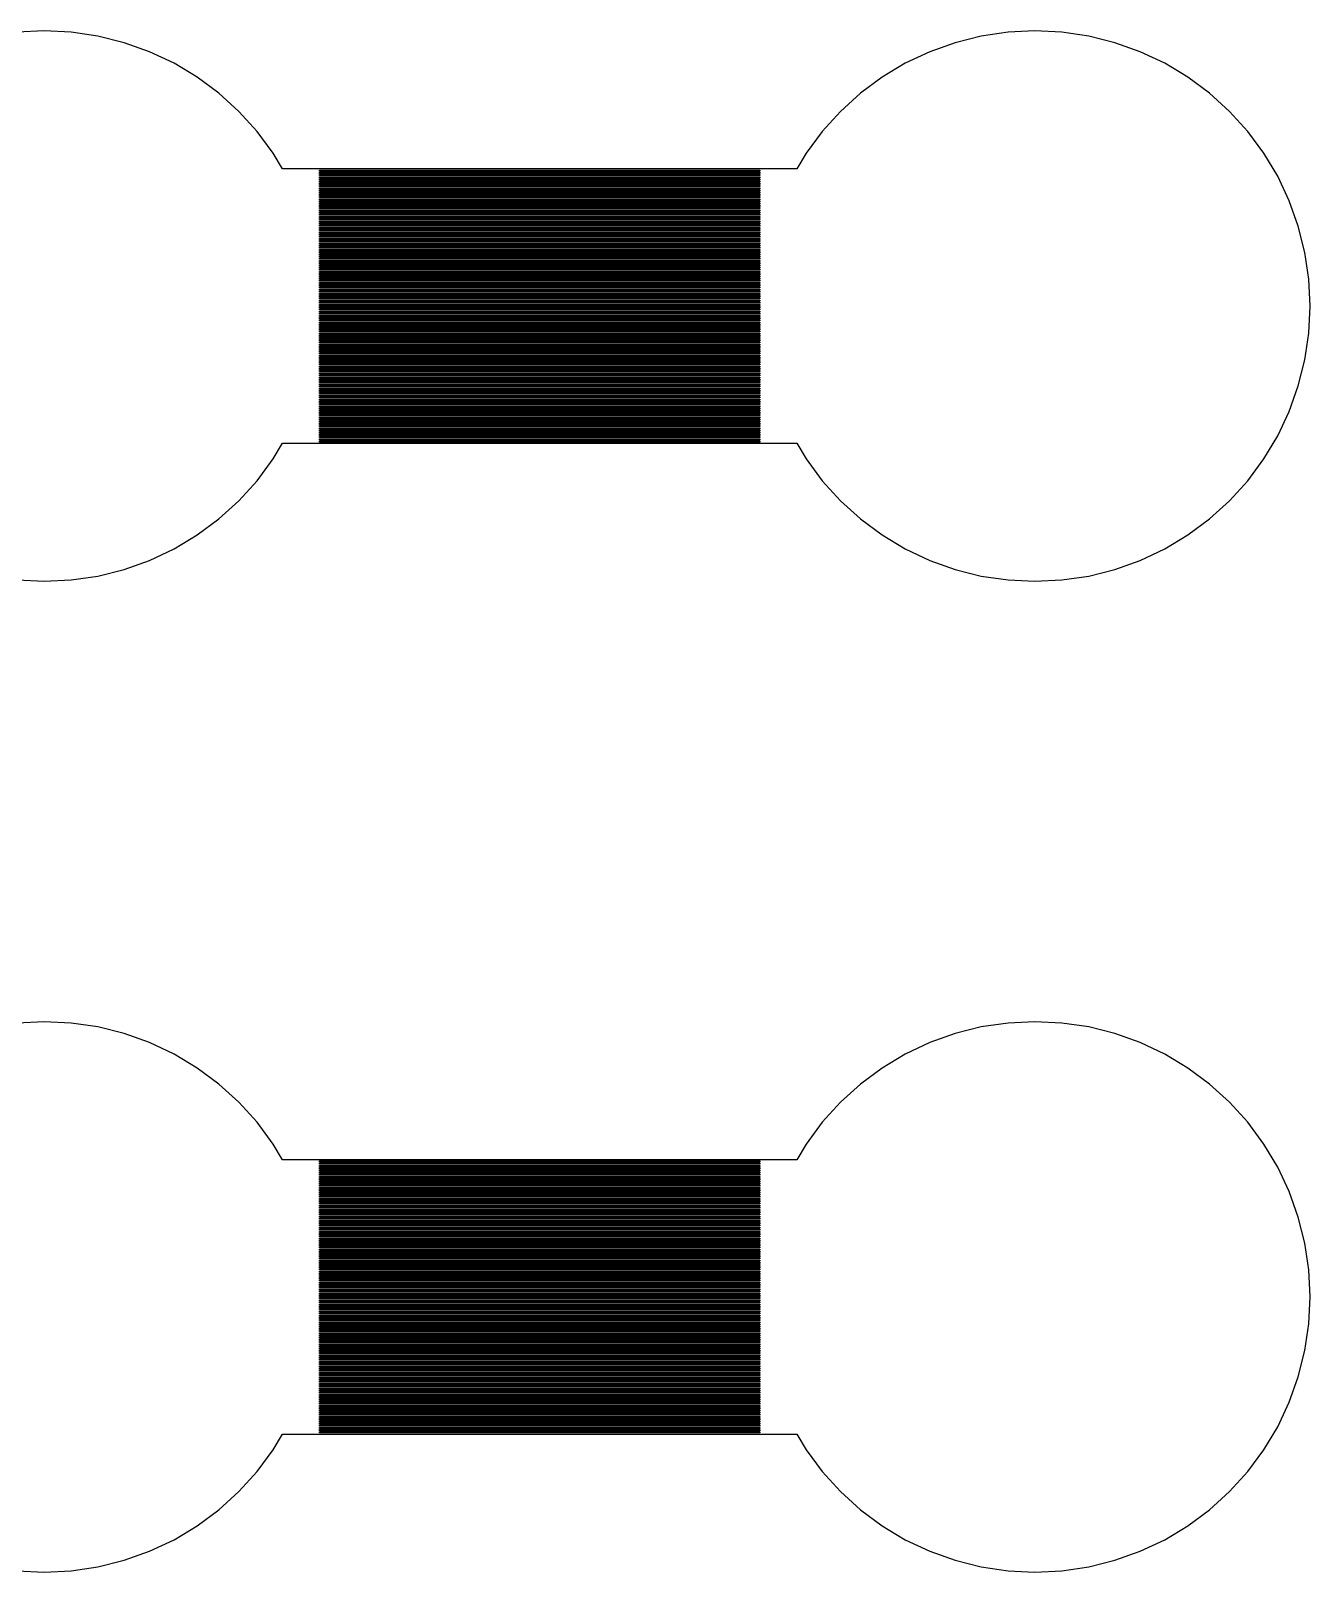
# Model space of a CAD drawing. Extents: x -73 to 181, y -8 to 80.
# Drawn here: x 13.38 to 25, y 56 to 70 of the extents above; entities that cross this region are included whole.
import ezdxf

# ---------------------------------------------------------------- set-up
doc = ezdxf.new("R2010")
doc.units = 0

msp = doc.modelspace()

# ---------------------------------------------------------------- linework, layer by layer
for p, q in [((13.5, 70), (13.2549, 69.988)), ((13.7451, 69.988), (13.5, 70)), ((13.9877, 69.952), (13.7451, 69.988)), ((14.2257, 69.8923), (13.9877, 69.952)), ((14.4567, 69.8097), (14.2257, 69.8923)), ((21.7743, 69.8923), (21.5433, 69.8097)), ((22.0123, 69.952), (21.7743, 69.8923)), ((22.2549, 69.988), (22.0123, 69.952)), ((22.5, 70), (22.2549, 69.988)), ((22.745, 69.988), (22.5, 70)), ((22.9877, 69.952), (22.745, 69.988)), ((23.2257, 69.8923), (22.9877, 69.952)), ((23.4567, 69.8097), (23.2257, 69.8923)), ((14.6785, 69.7048), (14.4567, 69.8097)), ((21.5433, 69.8097), (21.3215, 69.7048)), ((23.6785, 69.7048), (23.4567, 69.8097)), ((14.8889, 69.5787), (14.6785, 69.7048)), ((21.3215, 69.7048), (21.1111, 69.5787)), ((23.8889, 69.5787), (23.6785, 69.7048)), ((15.086, 69.4325), (14.8889, 69.5787)), ((21.1111, 69.5787), (20.914, 69.4325)), ((24.086, 69.4325), (23.8889, 69.5787)), ((15.2678, 69.2678), (15.086, 69.4325)), ((20.914, 69.4325), (20.7322, 69.2678)), ((24.2678, 69.2678), (24.086, 69.4325)), ((15.4325, 69.086), (15.2678, 69.2678)), ((20.7322, 69.2678), (20.5675, 69.086)), ((24.4325, 69.086), (24.2678, 69.2678)), ((15.5787, 68.8889), (15.4325, 69.086)), ((20.5675, 69.086), (20.4213, 68.8889)), ((24.5787, 68.8889), (24.4325, 69.086)), ((15.6649, 68.745), (15.5787, 68.8889)), ((20.4213, 68.8889), (20.3351, 68.745)), ((24.7048, 68.6785), (24.5787, 68.8889)), ((20.3351, 68.745), (15.6649, 68.745)), ((16, 68.725), (16, 68.735)), ((16, 68.735), (20, 68.735)), ((20, 68.725), (16, 68.725)), ((16, 68.705), (16, 68.715)), ((16, 68.715), (20, 68.715)), ((20, 68.705), (16, 68.705)), ((16, 68.685), (16, 68.695)), ((16, 68.695), (20, 68.695)), ((20, 68.685), (16, 68.685)), ((16, 68.665), (16, 68.675)), ((16, 68.675), (20, 68.675)), ((20, 68.665), (16, 68.665)), ((16, 68.645), (16, 68.655)), ((16, 68.655), (20, 68.655)), ((20, 68.645), (16, 68.645)), ((16, 68.625), (16, 68.635)), ((16, 68.635), (20, 68.635)), ((20, 68.625), (16, 68.625)), ((16, 68.605), (16, 68.615)), ((16, 68.615), (20, 68.615)), ((20, 68.605), (16, 68.605)), ((20, 68.735), (20, 68.725)), ((20, 68.715), (20, 68.705)), ((20, 68.695), (20, 68.685)), ((20, 68.675), (20, 68.665)), ((20, 68.655), (20, 68.645)), ((20, 68.635), (20, 68.625)), ((20, 68.615), (20, 68.605)), ((24.8097, 68.4567), (24.7048, 68.6785)), ((16, 68.585), (16, 68.595)), ((16, 68.595), (20, 68.595)), ((20, 68.585), (16, 68.585)), ((16, 68.565), (16, 68.575)), ((16, 68.575), (20, 68.575)), ((20, 68.565), (16, 68.565)), ((16, 68.545), (16, 68.555)), ((16, 68.555), (20, 68.555)), ((20, 68.545), (16, 68.545)), ((16, 68.525), (16, 68.535)), ((16, 68.535), (20, 68.535)), ((20, 68.525), (16, 68.525)), ((16, 68.505), (16, 68.515)), ((16, 68.515), (20, 68.515)), ((20, 68.505), (16, 68.505)), ((16, 68.485), (16, 68.495)), ((16, 68.495), (20, 68.495)), ((20, 68.485), (16, 68.485)), ((16, 68.465), (16, 68.475)), ((16, 68.475), (20, 68.475)), ((20, 68.465), (16, 68.465)), ((20, 68.595), (20, 68.585)), ((20, 68.575), (20, 68.565)), ((20, 68.555), (20, 68.545)), ((20, 68.535), (20, 68.525)), ((20, 68.515), (20, 68.505)), ((20, 68.495), (20, 68.485)), ((20, 68.475), (20, 68.465)), ((16, 68.445), (16, 68.455)), ((16, 68.455), (20, 68.455)), ((20, 68.445), (16, 68.445)), ((16, 68.425), (16, 68.435)), ((16, 68.435), (20, 68.435)), ((20, 68.425), (16, 68.425)), ((16, 68.405), (16, 68.415)), ((16, 68.415), (20, 68.415)), ((20, 68.405), (16, 68.405)), ((16, 68.385), (16, 68.395)), ((16, 68.395), (20, 68.395)), ((20, 68.385), (16, 68.385)), ((16, 68.365), (16, 68.375)), ((16, 68.375), (20, 68.375)), ((20, 68.365), (16, 68.365)), ((16, 68.345), (16, 68.355)), ((16, 68.355), (20, 68.355)), ((20, 68.345), (16, 68.345)), ((16, 68.325), (16, 68.335)), ((16, 68.335), (20, 68.335)), ((20, 68.325), (16, 68.325)), ((20, 68.455), (20, 68.445)), ((20, 68.435), (20, 68.425)), ((20, 68.415), (20, 68.405)), ((20, 68.395), (20, 68.385)), ((20, 68.375), (20, 68.365)), ((20, 68.355), (20, 68.345)), ((20, 68.335), (20, 68.325)), ((24.8923, 68.2257), (24.8097, 68.4567)), ((16, 68.305), (16, 68.315)), ((16, 68.315), (20, 68.315)), ((20, 68.305), (16, 68.305)), ((16, 68.285), (16, 68.295)), ((16, 68.295), (20, 68.295)), ((20, 68.285), (16, 68.285)), ((16, 68.265), (16, 68.275)), ((16, 68.275), (20, 68.275)), ((20, 68.265), (16, 68.265)), ((16, 68.245), (16, 68.255)), ((16, 68.255), (20, 68.255)), ((20, 68.245), (16, 68.245)), ((16, 68.225), (16, 68.235)), ((16, 68.235), (20, 68.235)), ((20, 68.225), (16, 68.225)), ((16, 68.205), (16, 68.215)), ((16, 68.215), (20, 68.215)), ((20, 68.205), (16, 68.205)), ((16, 68.185), (16, 68.195)), ((16, 68.195), (20, 68.195)), ((20, 68.185), (16, 68.185)), ((20, 68.315), (20, 68.305)), ((20, 68.295), (20, 68.285)), ((20, 68.275), (20, 68.265)), ((20, 68.255), (20, 68.245)), ((20, 68.235), (20, 68.225)), ((20, 68.215), (20, 68.205)), ((20, 68.195), (20, 68.185)), ((24.952, 67.9877), (24.8923, 68.2257)), ((16, 68.165), (16, 68.175)), ((16, 68.175), (20, 68.175)), ((20, 68.165), (16, 68.165)), ((16, 68.145), (16, 68.155)), ((16, 68.155), (20, 68.155)), ((20, 68.145), (16, 68.145)), ((16, 68.125), (16, 68.135)), ((16, 68.135), (20, 68.135)), ((20, 68.125), (16, 68.125)), ((16, 68.105), (16, 68.115)), ((16, 68.115), (20, 68.115)), ((20, 68.105), (16, 68.105)), ((16, 68.085), (16, 68.095)), ((16, 68.095), (20, 68.095)), ((20, 68.085), (16, 68.085)), ((16, 68.065), (16, 68.075)), ((16, 68.075), (20, 68.075)), ((20, 68.065), (16, 68.065)), ((16, 68.045), (16, 68.055)), ((16, 68.055), (20, 68.055)), ((20, 68.045), (16, 68.045)), ((20, 68.175), (20, 68.165)), ((20, 68.155), (20, 68.145)), ((20, 68.135), (20, 68.125)), ((20, 68.115), (20, 68.105)), ((20, 68.095), (20, 68.085)), ((20, 68.075), (20, 68.065)), ((20, 68.055), (20, 68.045)), ((16, 68.025), (16, 68.035)), ((16, 68.035), (20, 68.035)), ((20, 68.025), (16, 68.025)), ((16, 68.005), (16, 68.015)), ((16, 68.015), (20, 68.015)), ((20, 68.005), (16, 68.005)), ((16, 67.985), (16, 67.995)), ((16, 67.995), (20, 67.995)), ((20, 67.985), (16, 67.985)), ((16, 67.965), (16, 67.975)), ((16, 67.975), (20, 67.975)), ((20, 67.965), (16, 67.965)), ((16, 67.945), (16, 67.955)), ((16, 67.955), (20, 67.955)), ((20, 67.945), (16, 67.945)), ((16, 67.925), (16, 67.935)), ((16, 67.935), (20, 67.935)), ((20, 67.925), (16, 67.925)), ((16, 67.905), (16, 67.915)), ((16, 67.915), (20, 67.915)), ((20, 67.905), (16, 67.905)), ((20, 68.035), (20, 68.025)), ((20, 68.015), (20, 68.005)), ((20, 67.995), (20, 67.985)), ((20, 67.975), (20, 67.965)), ((20, 67.955), (20, 67.945)), ((20, 67.935), (20, 67.925)), ((20, 67.915), (20, 67.905)), ((24.988, 67.745), (24.952, 67.9877)), ((16, 67.885), (16, 67.895)), ((16, 67.895), (20, 67.895)), ((20, 67.885), (16, 67.885)), ((16, 67.865), (16, 67.875)), ((16, 67.875), (20, 67.875)), ((20, 67.865), (16, 67.865)), ((16, 67.845), (16, 67.855)), ((16, 67.855), (20, 67.855)), ((20, 67.845), (16, 67.845)), ((16, 67.825), (16, 67.835)), ((16, 67.835), (20, 67.835)), ((20, 67.825), (16, 67.825)), ((16, 67.805), (16, 67.815)), ((16, 67.815), (20, 67.815)), ((20, 67.805), (16, 67.805)), ((16, 67.785), (16, 67.795)), ((16, 67.795), (20, 67.795)), ((20, 67.785), (16, 67.785)), ((16, 67.765), (16, 67.775)), ((16, 67.775), (20, 67.775)), ((20, 67.765), (16, 67.765)), ((20, 67.895), (20, 67.885)), ((20, 67.875), (20, 67.865)), ((20, 67.855), (20, 67.845)), ((20, 67.835), (20, 67.825)), ((20, 67.815), (20, 67.805)), ((20, 67.795), (20, 67.785)), ((20, 67.775), (20, 67.765)), ((16, 67.745), (16, 67.755)), ((16, 67.755), (20, 67.755)), ((20, 67.745), (16, 67.745)), ((16, 67.725), (16, 67.735)), ((16, 67.735), (20, 67.735)), ((20, 67.725), (16, 67.725)), ((16, 67.705), (16, 67.715)), ((16, 67.715), (20, 67.715)), ((20, 67.705), (16, 67.705)), ((16, 67.685), (16, 67.695)), ((16, 67.695), (20, 67.695)), ((20, 67.685), (16, 67.685)), ((16, 67.665), (16, 67.675)), ((16, 67.675), (20, 67.675)), ((20, 67.665), (16, 67.665)), ((16, 67.645), (16, 67.655)), ((16, 67.655), (20, 67.655)), ((20, 67.645), (16, 67.645)), ((16, 67.625), (16, 67.635)), ((16, 67.635), (20, 67.635)), ((20, 67.625), (16, 67.625)), ((20, 67.755), (20, 67.745)), ((20, 67.735), (20, 67.725)), ((20, 67.715), (20, 67.705)), ((20, 67.695), (20, 67.685)), ((20, 67.675), (20, 67.665)), ((20, 67.655), (20, 67.645)), ((20, 67.635), (20, 67.625)), ((25, 67.5), (24.988, 67.745)), ((16, 67.605), (16, 67.615)), ((16, 67.615), (20, 67.615)), ((20, 67.605), (16, 67.605)), ((16, 67.585), (16, 67.595)), ((16, 67.595), (20, 67.595)), ((20, 67.585), (16, 67.585)), ((16, 67.565), (16, 67.575)), ((16, 67.575), (20, 67.575)), ((20, 67.565), (16, 67.565)), ((16, 67.545), (16, 67.555)), ((16, 67.555), (20, 67.555)), ((20, 67.545), (16, 67.545)), ((16, 67.525), (16, 67.535)), ((16, 67.535), (20, 67.535)), ((20, 67.525), (16, 67.525)), ((16, 67.505), (16, 67.515)), ((16, 67.515), (20, 67.515)), ((20, 67.505), (16, 67.505)), ((16, 67.485), (16, 67.495)), ((16, 67.495), (20, 67.495)), ((20, 67.485), (16, 67.485)), ((20, 67.615), (20, 67.605)), ((20, 67.595), (20, 67.585)), ((20, 67.575), (20, 67.565)), ((20, 67.555), (20, 67.545)), ((20, 67.535), (20, 67.525)), ((20, 67.515), (20, 67.505)), ((20, 67.495), (20, 67.485)), ((24.988, 67.255), (25, 67.5)), ((16, 67.465), (16, 67.475)), ((16, 67.475), (20, 67.475)), ((20, 67.465), (16, 67.465)), ((16, 67.445), (16, 67.455)), ((16, 67.455), (20, 67.455)), ((20, 67.445), (16, 67.445)), ((16, 67.425), (16, 67.435)), ((16, 67.435), (20, 67.435)), ((20, 67.425), (16, 67.425)), ((16, 67.405), (16, 67.415)), ((16, 67.415), (20, 67.415)), ((20, 67.405), (16, 67.405)), ((16, 67.385), (16, 67.395)), ((16, 67.395), (20, 67.395)), ((20, 67.385), (16, 67.385)), ((16, 67.365), (16, 67.375)), ((16, 67.375), (20, 67.375)), ((20, 67.365), (16, 67.365)), ((16, 67.345), (16, 67.355)), ((16, 67.355), (20, 67.355)), ((20, 67.345), (16, 67.345)), ((20, 67.475), (20, 67.465)), ((20, 67.455), (20, 67.445)), ((20, 67.435), (20, 67.425)), ((20, 67.415), (20, 67.405)), ((20, 67.395), (20, 67.385)), ((20, 67.375), (20, 67.365)), ((20, 67.355), (20, 67.345)), ((16, 67.325), (16, 67.335)), ((16, 67.335), (20, 67.335)), ((20, 67.325), (16, 67.325)), ((16, 67.305), (16, 67.315)), ((16, 67.315), (20, 67.315)), ((20, 67.305), (16, 67.305)), ((16, 67.285), (16, 67.295)), ((16, 67.295), (20, 67.295)), ((20, 67.285), (16, 67.285)), ((16, 67.265), (16, 67.275)), ((16, 67.275), (20, 67.275)), ((20, 67.265), (16, 67.265)), ((16, 67.245), (16, 67.255)), ((16, 67.255), (20, 67.255)), ((20, 67.245), (16, 67.245)), ((16, 67.225), (16, 67.235)), ((16, 67.235), (20, 67.235)), ((20, 67.225), (16, 67.225)), ((16, 67.205), (16, 67.215)), ((16, 67.215), (20, 67.215)), ((20, 67.205), (16, 67.205)), ((20, 67.335), (20, 67.325)), ((20, 67.315), (20, 67.305)), ((20, 67.295), (20, 67.285)), ((20, 67.275), (20, 67.265)), ((20, 67.255), (20, 67.245)), ((20, 67.235), (20, 67.225)), ((20, 67.215), (20, 67.205)), ((24.952, 67.0123), (24.988, 67.255)), ((16, 67.185), (16, 67.195)), ((16, 67.195), (20, 67.195)), ((20, 67.185), (16, 67.185)), ((16, 67.165), (16, 67.175)), ((16, 67.175), (20, 67.175)), ((20, 67.165), (16, 67.165)), ((16, 67.145), (16, 67.155)), ((16, 67.155), (20, 67.155)), ((20, 67.145), (16, 67.145)), ((16, 67.125), (16, 67.135)), ((16, 67.135), (20, 67.135)), ((20, 67.125), (16, 67.125)), ((16, 67.105), (16, 67.115)), ((16, 67.115), (20, 67.115)), ((20, 67.105), (16, 67.105)), ((16, 67.085), (16, 67.095)), ((16, 67.095), (20, 67.095)), ((20, 67.085), (16, 67.085)), ((16, 67.065), (16, 67.075)), ((16, 67.075), (20, 67.075)), ((20, 67.065), (16, 67.065)), ((20, 67.195), (20, 67.185)), ((20, 67.175), (20, 67.165)), ((20, 67.155), (20, 67.145)), ((20, 67.135), (20, 67.125)), ((20, 67.115), (20, 67.105)), ((20, 67.095), (20, 67.085)), ((20, 67.075), (20, 67.065)), ((16, 67.045), (16, 67.055)), ((16, 67.055), (20, 67.055)), ((20, 67.045), (16, 67.045)), ((16, 67.025), (16, 67.035)), ((16, 67.035), (20, 67.035)), ((20, 67.025), (16, 67.025)), ((16, 67.005), (16, 67.015)), ((16, 67.015), (20, 67.015)), ((20, 67.005), (16, 67.005)), ((16, 66.985), (16, 66.995)), ((16, 66.995), (20, 66.995)), ((20, 66.985), (16, 66.985)), ((16, 66.965), (16, 66.975)), ((16, 66.975), (20, 66.975)), ((20, 66.965), (16, 66.965)), ((16, 66.945), (16, 66.955)), ((16, 66.955), (20, 66.955)), ((20, 66.945), (16, 66.945)), ((16, 66.925), (16, 66.935)), ((16, 66.935), (20, 66.935)), ((20, 66.925), (16, 66.925)), ((20, 67.055), (20, 67.045)), ((20, 67.035), (20, 67.025)), ((20, 67.015), (20, 67.005)), ((20, 66.995), (20, 66.985)), ((20, 66.975), (20, 66.965)), ((20, 66.955), (20, 66.945)), ((20, 66.935), (20, 66.925)), ((24.8923, 66.7743), (24.952, 67.0123)), ((16, 66.905), (16, 66.915)), ((16, 66.915), (20, 66.915)), ((20, 66.905), (16, 66.905)), ((16, 66.885), (16, 66.895)), ((16, 66.895), (20, 66.895)), ((20, 66.885), (16, 66.885)), ((16, 66.865), (16, 66.875)), ((16, 66.875), (20, 66.875)), ((20, 66.865), (16, 66.865)), ((16, 66.845), (16, 66.855)), ((16, 66.855), (20, 66.855)), ((20, 66.845), (16, 66.845)), ((16, 66.825), (16, 66.835)), ((16, 66.835), (20, 66.835)), ((20, 66.825), (16, 66.825)), ((16, 66.805), (16, 66.815)), ((16, 66.815), (20, 66.815)), ((20, 66.805), (16, 66.805)), ((16, 66.785), (16, 66.795)), ((16, 66.795), (20, 66.795)), ((20, 66.785), (16, 66.785)), ((20, 66.915), (20, 66.905)), ((20, 66.895), (20, 66.885)), ((20, 66.875), (20, 66.865)), ((20, 66.855), (20, 66.845)), ((20, 66.835), (20, 66.825)), ((20, 66.815), (20, 66.805)), ((20, 66.795), (20, 66.785)), ((16, 66.765), (16, 66.775)), ((16, 66.775), (20, 66.775)), ((20, 66.765), (16, 66.765)), ((16, 66.745), (16, 66.755)), ((16, 66.755), (20, 66.755)), ((20, 66.745), (16, 66.745)), ((16, 66.725), (16, 66.735)), ((16, 66.735), (20, 66.735)), ((20, 66.725), (16, 66.725)), ((16, 66.705), (16, 66.715)), ((16, 66.715), (20, 66.715)), ((20, 66.705), (16, 66.705)), ((16, 66.685), (16, 66.695)), ((16, 66.695), (20, 66.695)), ((20, 66.685), (16, 66.685)), ((16, 66.665), (16, 66.675)), ((16, 66.675), (20, 66.675)), ((20, 66.665), (16, 66.665)), ((16, 66.645), (16, 66.655)), ((16, 66.655), (20, 66.655)), ((20, 66.645), (16, 66.645)), ((20, 66.775), (20, 66.765)), ((20, 66.755), (20, 66.745)), ((20, 66.735), (20, 66.725)), ((20, 66.715), (20, 66.705)), ((20, 66.695), (20, 66.685)), ((20, 66.675), (20, 66.665)), ((20, 66.655), (20, 66.645)), ((24.8097, 66.5433), (24.8923, 66.7743)), ((16, 66.625), (16, 66.635)), ((16, 66.635), (20, 66.635)), ((20, 66.625), (16, 66.625)), ((16, 66.605), (16, 66.615)), ((16, 66.615), (20, 66.615)), ((20, 66.605), (16, 66.605)), ((16, 66.585), (16, 66.595)), ((16, 66.595), (20, 66.595)), ((20, 66.585), (16, 66.585)), ((16, 66.565), (16, 66.575)), ((16, 66.575), (20, 66.575)), ((20, 66.565), (16, 66.565)), ((16, 66.545), (16, 66.555)), ((16, 66.555), (20, 66.555)), ((20, 66.545), (16, 66.545)), ((16, 66.525), (16, 66.535)), ((16, 66.535), (20, 66.535)), ((20, 66.525), (16, 66.525)), ((16, 66.505), (16, 66.515)), ((16, 66.515), (20, 66.515)), ((20, 66.505), (16, 66.505)), ((20, 66.635), (20, 66.625)), ((20, 66.615), (20, 66.605)), ((20, 66.595), (20, 66.585)), ((20, 66.575), (20, 66.565)), ((20, 66.555), (20, 66.545)), ((20, 66.535), (20, 66.525)), ((20, 66.515), (20, 66.505)), ((24.7048, 66.3215), (24.8097, 66.5433)), ((16, 66.485), (16, 66.495)), ((16, 66.495), (20, 66.495)), ((20, 66.485), (16, 66.485)), ((16, 66.465), (16, 66.475)), ((16, 66.475), (20, 66.475)), ((20, 66.465), (16, 66.465)), ((16, 66.445), (16, 66.455)), ((16, 66.455), (20, 66.455)), ((20, 66.445), (16, 66.445)), ((16, 66.425), (16, 66.435)), ((16, 66.435), (20, 66.435)), ((20, 66.425), (16, 66.425)), ((16, 66.405), (16, 66.415)), ((16, 66.415), (20, 66.415)), ((20, 66.405), (16, 66.405)), ((16, 66.385), (16, 66.395)), ((16, 66.395), (20, 66.395)), ((20, 66.385), (16, 66.385)), ((16, 66.365), (16, 66.375)), ((16, 66.375), (20, 66.375)), ((20, 66.365), (16, 66.365)), ((20, 66.495), (20, 66.485)), ((20, 66.475), (20, 66.465)), ((20, 66.455), (20, 66.445)), ((20, 66.435), (20, 66.425)), ((20, 66.415), (20, 66.405)), ((20, 66.395), (20, 66.385)), ((20, 66.375), (20, 66.365)), ((15.5787, 66.1111), (15.6649, 66.255)), ((15.6649, 66.255), (20.3351, 66.255)), ((16, 66.345), (16, 66.355)), ((16, 66.355), (20, 66.355)), ((20, 66.345), (16, 66.345)), ((16, 66.325), (16, 66.335)), ((16, 66.335), (20, 66.335)), ((20, 66.325), (16, 66.325)), ((16, 66.305), (16, 66.315)), ((16, 66.315), (20, 66.315)), ((20, 66.305), (16, 66.305)), ((16, 66.285), (16, 66.295)), ((16, 66.295), (20, 66.295)), ((20, 66.285), (16, 66.285)), ((16, 66.265), (16, 66.275)), ((16, 66.275), (20, 66.275)), ((20, 66.265), (16, 66.265)), ((20, 66.355), (20, 66.345)), ((20, 66.335), (20, 66.325)), ((20, 66.315), (20, 66.305)), ((20, 66.295), (20, 66.285)), ((20, 66.275), (20, 66.265)), ((20.3351, 66.255), (20.4213, 66.1111)), ((24.5787, 66.1111), (24.7048, 66.3215)), ((15.4325, 65.914), (15.5787, 66.1111)), ((20.4213, 66.1111), (20.5675, 65.914)), ((24.4325, 65.914), (24.5787, 66.1111)), ((15.2678, 65.7322), (15.4325, 65.914)), ((20.5675, 65.914), (20.7322, 65.7322)), ((24.2678, 65.7322), (24.4325, 65.914)), ((15.086, 65.5675), (15.2678, 65.7322)), ((20.7322, 65.7322), (20.914, 65.5675)), ((24.086, 65.5675), (24.2678, 65.7322)), ((14.8889, 65.4213), (15.086, 65.5675)), ((20.914, 65.5675), (21.1111, 65.4213)), ((23.8889, 65.4213), (24.086, 65.5675)), ((14.6785, 65.2952), (14.8889, 65.4213)), ((21.1111, 65.4213), (21.3215, 65.2952)), ((23.6785, 65.2952), (23.8889, 65.4213)), ((14.4567, 65.1903), (14.6785, 65.2952)), ((21.3215, 65.2952), (21.5433, 65.1903)), ((23.4567, 65.1903), (23.6785, 65.2952)), ((13.9877, 65.048), (14.2257, 65.1077)), ((14.2257, 65.1077), (14.4567, 65.1903)), ((21.5433, 65.1903), (21.7743, 65.1077)), ((21.7743, 65.1077), (22.0123, 65.048)), ((22.9877, 65.048), (23.2257, 65.1077)), ((23.2257, 65.1077), (23.4567, 65.1903)), ((13.2549, 65.012), (13.5, 65)), ((13.5, 65), (13.7451, 65.012)), ((13.7451, 65.012), (13.9877, 65.048)), ((22.0123, 65.048), (22.2549, 65.012)), ((22.2549, 65.012), (22.5, 65)), ((22.5, 65), (22.745, 65.012)), ((22.745, 65.012), (22.9877, 65.048)), ((13.5, 61), (13.2549, 60.988)), ((13.7451, 60.988), (13.5, 61)), ((13.9877, 60.952), (13.7451, 60.988)), ((14.2257, 60.8923), (13.9877, 60.952)), ((22.0123, 60.952), (21.7743, 60.8923)), ((22.2549, 60.988), (22.0123, 60.952)), ((22.5, 61), (22.2549, 60.988)), ((22.745, 60.988), (22.5, 61)), ((22.9877, 60.952), (22.745, 60.988)), ((23.2257, 60.8923), (22.9877, 60.952)), ((14.4567, 60.8097), (14.2257, 60.8923)), ((14.6785, 60.7048), (14.4567, 60.8097)), ((21.5433, 60.8097), (21.3215, 60.7048)), ((21.7743, 60.8923), (21.5433, 60.8097)), ((23.4567, 60.8097), (23.2257, 60.8923)), ((23.6785, 60.7048), (23.4567, 60.8097)), ((14.8889, 60.5787), (14.6785, 60.7048)), ((21.3215, 60.7048), (21.1111, 60.5787)), ((23.8889, 60.5787), (23.6785, 60.7048)), ((15.086, 60.4325), (14.8889, 60.5787)), ((21.1111, 60.5787), (20.914, 60.4325)), ((24.086, 60.4325), (23.8889, 60.5787)), ((15.2678, 60.2678), (15.086, 60.4325)), ((20.914, 60.4325), (20.7322, 60.2678)), ((24.2678, 60.2678), (24.086, 60.4325)), ((15.4325, 60.086), (15.2678, 60.2678)), ((20.7322, 60.2678), (20.5675, 60.086)), ((24.4325, 60.086), (24.2678, 60.2678)), ((15.5787, 59.8889), (15.4325, 60.086)), ((20.5675, 60.086), (20.4213, 59.8889)), ((24.5787, 59.8889), (24.4325, 60.086)), ((15.6649, 59.745), (15.5787, 59.8889)), ((20.4213, 59.8889), (20.3351, 59.745)), ((24.7048, 59.6785), (24.5787, 59.8889)), ((20.3351, 59.745), (15.6649, 59.745)), ((16, 59.725), (16, 59.735)), ((16, 59.735), (20, 59.735)), ((20, 59.725), (16, 59.725)), ((16, 59.705), (16, 59.715)), ((16, 59.715), (20, 59.715)), ((20, 59.705), (16, 59.705)), ((16, 59.685), (16, 59.695)), ((16, 59.695), (20, 59.695)), ((20, 59.685), (16, 59.685)), ((16, 59.665), (16, 59.675)), ((16, 59.675), (20, 59.675)), ((20, 59.665), (16, 59.665)), ((16, 59.645), (16, 59.655)), ((16, 59.655), (20, 59.655)), ((20, 59.645), (16, 59.645)), ((20, 59.735), (20, 59.725)), ((20, 59.715), (20, 59.705)), ((20, 59.695), (20, 59.685)), ((20, 59.675), (20, 59.665)), ((20, 59.655), (20, 59.645)), ((24.8097, 59.4567), (24.7048, 59.6785)), ((16, 59.625), (16, 59.635)), ((16, 59.635), (20, 59.635)), ((20, 59.625), (16, 59.625)), ((16, 59.605), (16, 59.615)), ((16, 59.615), (20, 59.615)), ((20, 59.605), (16, 59.605)), ((16, 59.585), (16, 59.595)), ((16, 59.595), (20, 59.595)), ((20, 59.585), (16, 59.585)), ((16, 59.565), (16, 59.575)), ((16, 59.575), (20, 59.575)), ((20, 59.565), (16, 59.565)), ((16, 59.545), (16, 59.555)), ((16, 59.555), (20, 59.555)), ((20, 59.545), (16, 59.545)), ((16, 59.525), (16, 59.535)), ((16, 59.535), (20, 59.535)), ((20, 59.525), (16, 59.525)), ((16, 59.505), (16, 59.515)), ((16, 59.515), (20, 59.515)), ((20, 59.505), (16, 59.505)), ((20, 59.635), (20, 59.625)), ((20, 59.615), (20, 59.605)), ((20, 59.595), (20, 59.585)), ((20, 59.575), (20, 59.565)), ((20, 59.555), (20, 59.545)), ((20, 59.535), (20, 59.525)), ((20, 59.515), (20, 59.505)), ((16, 59.485), (16, 59.495)), ((16, 59.495), (20, 59.495)), ((20, 59.485), (16, 59.485)), ((16, 59.465), (16, 59.475)), ((16, 59.475), (20, 59.475)), ((20, 59.465), (16, 59.465)), ((16, 59.445), (16, 59.455)), ((16, 59.455), (20, 59.455)), ((20, 59.445), (16, 59.445)), ((16, 59.425), (16, 59.435)), ((16, 59.435), (20, 59.435)), ((20, 59.425), (16, 59.425)), ((16, 59.405), (16, 59.415)), ((16, 59.415), (20, 59.415)), ((20, 59.405), (16, 59.405)), ((16, 59.385), (16, 59.395)), ((16, 59.395), (20, 59.395)), ((20, 59.385), (16, 59.385)), ((16, 59.365), (16, 59.375)), ((16, 59.375), (20, 59.375)), ((20, 59.365), (16, 59.365)), ((20, 59.495), (20, 59.485)), ((20, 59.475), (20, 59.465)), ((20, 59.455), (20, 59.445)), ((20, 59.435), (20, 59.425)), ((20, 59.415), (20, 59.405)), ((20, 59.395), (20, 59.385)), ((20, 59.375), (20, 59.365)), ((24.8923, 59.2257), (24.8097, 59.4567)), ((16, 59.345), (16, 59.355)), ((16, 59.355), (20, 59.355)), ((20, 59.345), (16, 59.345)), ((16, 59.325), (16, 59.335)), ((16, 59.335), (20, 59.335)), ((20, 59.325), (16, 59.325)), ((16, 59.305), (16, 59.315)), ((16, 59.315), (20, 59.315)), ((20, 59.305), (16, 59.305)), ((16, 59.285), (16, 59.295)), ((16, 59.295), (20, 59.295)), ((20, 59.285), (16, 59.285)), ((16, 59.265), (16, 59.275)), ((16, 59.275), (20, 59.275)), ((20, 59.265), (16, 59.265)), ((16, 59.245), (16, 59.255)), ((16, 59.255), (20, 59.255)), ((20, 59.245), (16, 59.245)), ((16, 59.225), (16, 59.235)), ((16, 59.235), (20, 59.235)), ((20, 59.225), (16, 59.225)), ((20, 59.355), (20, 59.345)), ((20, 59.335), (20, 59.325)), ((20, 59.315), (20, 59.305)), ((20, 59.295), (20, 59.285)), ((20, 59.275), (20, 59.265)), ((20, 59.255), (20, 59.245)), ((20, 59.235), (20, 59.225)), ((24.952, 58.9877), (24.8923, 59.2257)), ((16, 59.205), (16, 59.215)), ((16, 59.215), (20, 59.215)), ((20, 59.205), (16, 59.205)), ((16, 59.185), (16, 59.195)), ((16, 59.195), (20, 59.195)), ((20, 59.185), (16, 59.185)), ((16, 59.165), (16, 59.175)), ((16, 59.175), (20, 59.175)), ((20, 59.165), (16, 59.165)), ((16, 59.145), (16, 59.155)), ((16, 59.155), (20, 59.155)), ((20, 59.145), (16, 59.145)), ((16, 59.125), (16, 59.135)), ((16, 59.135), (20, 59.135)), ((20, 59.125), (16, 59.125)), ((16, 59.105), (16, 59.115)), ((16, 59.115), (20, 59.115)), ((20, 59.105), (16, 59.105)), ((16, 59.085), (16, 59.095)), ((16, 59.095), (20, 59.095)), ((20, 59.085), (16, 59.085)), ((20, 59.215), (20, 59.205)), ((20, 59.195), (20, 59.185)), ((20, 59.175), (20, 59.165)), ((20, 59.155), (20, 59.145)), ((20, 59.135), (20, 59.125)), ((20, 59.115), (20, 59.105)), ((20, 59.095), (20, 59.085)), ((16, 59.065), (16, 59.075)), ((16, 59.075), (20, 59.075)), ((20, 59.065), (16, 59.065)), ((16, 59.045), (16, 59.055)), ((16, 59.055), (20, 59.055)), ((20, 59.045), (16, 59.045)), ((16, 59.025), (16, 59.035)), ((16, 59.035), (20, 59.035)), ((20, 59.025), (16, 59.025)), ((16, 59.005), (16, 59.015)), ((16, 59.015), (20, 59.015)), ((20, 59.005), (16, 59.005)), ((16, 58.985), (16, 58.995)), ((16, 58.995), (20, 58.995)), ((20, 58.985), (16, 58.985)), ((16, 58.965), (16, 58.975)), ((16, 58.975), (20, 58.975)), ((20, 58.965), (16, 58.965)), ((16, 58.945), (16, 58.955)), ((16, 58.955), (20, 58.955)), ((20, 58.945), (16, 58.945)), ((20, 59.075), (20, 59.065)), ((20, 59.055), (20, 59.045)), ((20, 59.035), (20, 59.025)), ((20, 59.015), (20, 59.005)), ((20, 58.995), (20, 58.985)), ((20, 58.975), (20, 58.965)), ((20, 58.955), (20, 58.945)), ((24.988, 58.745), (24.952, 58.9877)), ((16, 58.925), (16, 58.935)), ((16, 58.935), (20, 58.935)), ((20, 58.925), (16, 58.925)), ((16, 58.905), (16, 58.915)), ((16, 58.915), (20, 58.915)), ((20, 58.905), (16, 58.905)), ((16, 58.885), (16, 58.895)), ((16, 58.895), (20, 58.895)), ((20, 58.885), (16, 58.885)), ((16, 58.865), (16, 58.875)), ((16, 58.875), (20, 58.875)), ((20, 58.865), (16, 58.865)), ((16, 58.845), (16, 58.855)), ((16, 58.855), (20, 58.855)), ((20, 58.845), (16, 58.845)), ((16, 58.825), (16, 58.835)), ((16, 58.835), (20, 58.835)), ((20, 58.825), (16, 58.825)), ((16, 58.805), (16, 58.815)), ((16, 58.815), (20, 58.815)), ((20, 58.805), (16, 58.805)), ((20, 58.935), (20, 58.925)), ((20, 58.915), (20, 58.905)), ((20, 58.895), (20, 58.885)), ((20, 58.875), (20, 58.865)), ((20, 58.855), (20, 58.845)), ((20, 58.835), (20, 58.825)), ((20, 58.815), (20, 58.805)), ((16, 58.785), (16, 58.795)), ((16, 58.795), (20, 58.795)), ((20, 58.785), (16, 58.785)), ((16, 58.765), (16, 58.775)), ((16, 58.775), (20, 58.775)), ((20, 58.765), (16, 58.765)), ((16, 58.745), (16, 58.755)), ((16, 58.755), (20, 58.755)), ((20, 58.745), (16, 58.745)), ((16, 58.725), (16, 58.735)), ((16, 58.735), (20, 58.735)), ((20, 58.725), (16, 58.725)), ((16, 58.705), (16, 58.715)), ((16, 58.715), (20, 58.715)), ((20, 58.705), (16, 58.705)), ((16, 58.685), (16, 58.695)), ((16, 58.695), (20, 58.695)), ((20, 58.685), (16, 58.685)), ((16, 58.665), (16, 58.675)), ((16, 58.675), (20, 58.675)), ((20, 58.665), (16, 58.665)), ((20, 58.795), (20, 58.785)), ((20, 58.775), (20, 58.765)), ((20, 58.755), (20, 58.745)), ((20, 58.735), (20, 58.725)), ((20, 58.715), (20, 58.705)), ((20, 58.695), (20, 58.685)), ((20, 58.675), (20, 58.665)), ((25, 58.5), (24.988, 58.745)), ((16, 58.645), (16, 58.655)), ((16, 58.655), (20, 58.655)), ((20, 58.645), (16, 58.645)), ((16, 58.625), (16, 58.635)), ((16, 58.635), (20, 58.635)), ((20, 58.625), (16, 58.625)), ((16, 58.605), (16, 58.615)), ((16, 58.615), (20, 58.615)), ((20, 58.605), (16, 58.605)), ((16, 58.585), (16, 58.595)), ((16, 58.595), (20, 58.595)), ((20, 58.585), (16, 58.585)), ((16, 58.565), (16, 58.575)), ((16, 58.575), (20, 58.575)), ((20, 58.565), (16, 58.565)), ((16, 58.545), (16, 58.555)), ((16, 58.555), (20, 58.555)), ((20, 58.545), (16, 58.545)), ((16, 58.525), (16, 58.535)), ((16, 58.535), (20, 58.535)), ((20, 58.525), (16, 58.525)), ((20, 58.655), (20, 58.645)), ((20, 58.635), (20, 58.625)), ((20, 58.615), (20, 58.605)), ((20, 58.595), (20, 58.585)), ((20, 58.575), (20, 58.565)), ((20, 58.555), (20, 58.545)), ((20, 58.535), (20, 58.525)), ((16, 58.505), (16, 58.515)), ((16, 58.515), (20, 58.515)), ((20, 58.505), (16, 58.505)), ((16, 58.485), (16, 58.495)), ((16, 58.495), (20, 58.495)), ((20, 58.485), (16, 58.485)), ((16, 58.465), (16, 58.475)), ((16, 58.475), (20, 58.475)), ((20, 58.465), (16, 58.465)), ((16, 58.445), (16, 58.455)), ((16, 58.455), (20, 58.455)), ((20, 58.445), (16, 58.445)), ((16, 58.425), (16, 58.435)), ((16, 58.435), (20, 58.435)), ((20, 58.425), (16, 58.425)), ((16, 58.405), (16, 58.415)), ((16, 58.415), (20, 58.415)), ((20, 58.405), (16, 58.405)), ((16, 58.385), (16, 58.395)), ((16, 58.395), (20, 58.395)), ((20, 58.385), (16, 58.385)), ((20, 58.515), (20, 58.505)), ((20, 58.495), (20, 58.485)), ((20, 58.475), (20, 58.465)), ((20, 58.455), (20, 58.445)), ((20, 58.435), (20, 58.425)), ((20, 58.415), (20, 58.405)), ((20, 58.395), (20, 58.385)), ((24.988, 58.255), (25, 58.5)), ((16, 58.365), (16, 58.375)), ((16, 58.375), (20, 58.375)), ((20, 58.365), (16, 58.365)), ((16, 58.345), (16, 58.355)), ((16, 58.355), (20, 58.355)), ((20, 58.345), (16, 58.345)), ((16, 58.325), (16, 58.335)), ((16, 58.335), (20, 58.335)), ((20, 58.325), (16, 58.325)), ((16, 58.305), (16, 58.315)), ((16, 58.315), (20, 58.315)), ((20, 58.305), (16, 58.305)), ((16, 58.285), (16, 58.295)), ((16, 58.295), (20, 58.295)), ((20, 58.285), (16, 58.285)), ((16, 58.265), (16, 58.275)), ((16, 58.275), (20, 58.275)), ((20, 58.265), (16, 58.265)), ((16, 58.245), (16, 58.255)), ((16, 58.255), (20, 58.255)), ((20, 58.245), (16, 58.245)), ((20, 58.375), (20, 58.365)), ((20, 58.355), (20, 58.345)), ((20, 58.335), (20, 58.325)), ((20, 58.315), (20, 58.305)), ((20, 58.295), (20, 58.285)), ((20, 58.275), (20, 58.265)), ((20, 58.255), (20, 58.245)), ((24.952, 58.0123), (24.988, 58.255)), ((16, 58.225), (16, 58.235)), ((16, 58.235), (20, 58.235)), ((20, 58.225), (16, 58.225)), ((16, 58.205), (16, 58.215)), ((16, 58.215), (20, 58.215)), ((20, 58.205), (16, 58.205)), ((16, 58.185), (16, 58.195)), ((16, 58.195), (20, 58.195)), ((20, 58.185), (16, 58.185)), ((16, 58.165), (16, 58.175)), ((16, 58.175), (20, 58.175)), ((20, 58.165), (16, 58.165)), ((16, 58.145), (16, 58.155)), ((16, 58.155), (20, 58.155)), ((20, 58.145), (16, 58.145)), ((16, 58.125), (16, 58.135)), ((16, 58.135), (20, 58.135)), ((20, 58.125), (16, 58.125)), ((16, 58.105), (16, 58.115)), ((16, 58.115), (20, 58.115)), ((20, 58.105), (16, 58.105)), ((20, 58.235), (20, 58.225)), ((20, 58.215), (20, 58.205)), ((20, 58.195), (20, 58.185)), ((20, 58.175), (20, 58.165)), ((20, 58.155), (20, 58.145)), ((20, 58.135), (20, 58.125)), ((20, 58.115), (20, 58.105)), ((16, 58.085), (16, 58.095)), ((16, 58.095), (20, 58.095)), ((20, 58.085), (16, 58.085)), ((16, 58.065), (16, 58.075)), ((16, 58.075), (20, 58.075)), ((20, 58.065), (16, 58.065)), ((16, 58.045), (16, 58.055)), ((16, 58.055), (20, 58.055)), ((20, 58.045), (16, 58.045)), ((16, 58.025), (16, 58.035)), ((16, 58.035), (20, 58.035)), ((20, 58.025), (16, 58.025)), ((16, 58.005), (16, 58.015)), ((16, 58.015), (20, 58.015)), ((20, 58.005), (16, 58.005)), ((16, 57.985), (16, 57.995)), ((16, 57.995), (20, 57.995)), ((20, 57.985), (16, 57.985)), ((16, 57.965), (16, 57.975)), ((16, 57.975), (20, 57.975)), ((20, 57.965), (16, 57.965)), ((20, 58.095), (20, 58.085)), ((20, 58.075), (20, 58.065)), ((20, 58.055), (20, 58.045)), ((20, 58.035), (20, 58.025)), ((20, 58.015), (20, 58.005)), ((20, 57.995), (20, 57.985)), ((20, 57.975), (20, 57.965)), ((24.8923, 57.7743), (24.952, 58.0123)), ((16, 57.945), (16, 57.955)), ((16, 57.955), (20, 57.955)), ((20, 57.945), (16, 57.945)), ((16, 57.925), (16, 57.935)), ((16, 57.935), (20, 57.935)), ((20, 57.925), (16, 57.925)), ((16, 57.905), (16, 57.915)), ((16, 57.915), (20, 57.915)), ((20, 57.905), (16, 57.905)), ((16, 57.885), (16, 57.895)), ((16, 57.895), (20, 57.895)), ((20, 57.885), (16, 57.885)), ((16, 57.865), (16, 57.875)), ((16, 57.875), (20, 57.875)), ((20, 57.865), (16, 57.865)), ((16, 57.845), (16, 57.855)), ((16, 57.855), (20, 57.855)), ((20, 57.845), (16, 57.845)), ((16, 57.825), (16, 57.835)), ((16, 57.835), (20, 57.835)), ((20, 57.825), (16, 57.825)), ((20, 57.955), (20, 57.945)), ((20, 57.935), (20, 57.925)), ((20, 57.915), (20, 57.905)), ((20, 57.895), (20, 57.885)), ((20, 57.875), (20, 57.865)), ((20, 57.855), (20, 57.845)), ((20, 57.835), (20, 57.825)), ((16, 57.805), (16, 57.815)), ((16, 57.815), (20, 57.815)), ((20, 57.805), (16, 57.805)), ((16, 57.785), (16, 57.795)), ((16, 57.795), (20, 57.795)), ((20, 57.785), (16, 57.785)), ((16, 57.765), (16, 57.775)), ((16, 57.775), (20, 57.775)), ((20, 57.765), (16, 57.765)), ((16, 57.745), (16, 57.755)), ((16, 57.755), (20, 57.755)), ((20, 57.745), (16, 57.745)), ((16, 57.725), (16, 57.735)), ((16, 57.735), (20, 57.735)), ((20, 57.725), (16, 57.725)), ((16, 57.705), (16, 57.715)), ((16, 57.715), (20, 57.715)), ((20, 57.705), (16, 57.705)), ((16, 57.685), (16, 57.695)), ((16, 57.695), (20, 57.695)), ((20, 57.685), (16, 57.685)), ((20, 57.815), (20, 57.805)), ((20, 57.795), (20, 57.785)), ((20, 57.775), (20, 57.765)), ((20, 57.755), (20, 57.745)), ((20, 57.735), (20, 57.725)), ((20, 57.715), (20, 57.705)), ((20, 57.695), (20, 57.685)), ((24.8097, 57.5433), (24.8923, 57.7743)), ((16, 57.665), (16, 57.675)), ((16, 57.675), (20, 57.675)), ((20, 57.665), (16, 57.665)), ((16, 57.645), (16, 57.655)), ((16, 57.655), (20, 57.655)), ((20, 57.645), (16, 57.645)), ((16, 57.625), (16, 57.635)), ((16, 57.635), (20, 57.635)), ((20, 57.625), (16, 57.625)), ((16, 57.605), (16, 57.615)), ((16, 57.615), (20, 57.615)), ((20, 57.605), (16, 57.605)), ((16, 57.585), (16, 57.595)), ((16, 57.595), (20, 57.595)), ((20, 57.585), (16, 57.585)), ((16, 57.565), (16, 57.575)), ((16, 57.575), (20, 57.575)), ((20, 57.565), (16, 57.565)), ((16, 57.545), (16, 57.555)), ((16, 57.555), (20, 57.555)), ((20, 57.545), (16, 57.545)), ((20, 57.675), (20, 57.665)), ((20, 57.655), (20, 57.645)), ((20, 57.635), (20, 57.625)), ((20, 57.615), (20, 57.605)), ((20, 57.595), (20, 57.585)), ((20, 57.575), (20, 57.565)), ((20, 57.555), (20, 57.545)), ((24.7048, 57.3215), (24.8097, 57.5433)), ((16, 57.525), (16, 57.535)), ((16, 57.535), (20, 57.535)), ((20, 57.525), (16, 57.525)), ((16, 57.505), (16, 57.515)), ((16, 57.515), (20, 57.515)), ((20, 57.505), (16, 57.505)), ((16, 57.485), (16, 57.495)), ((16, 57.495), (20, 57.495)), ((20, 57.485), (16, 57.485)), ((16, 57.465), (16, 57.475)), ((16, 57.475), (20, 57.475)), ((20, 57.465), (16, 57.465)), ((16, 57.445), (16, 57.455)), ((16, 57.455), (20, 57.455)), ((20, 57.445), (16, 57.445)), ((16, 57.425), (16, 57.435)), ((16, 57.435), (20, 57.435)), ((20, 57.425), (16, 57.425)), ((16, 57.405), (16, 57.415)), ((16, 57.415), (20, 57.415)), ((20, 57.405), (16, 57.405)), ((20, 57.535), (20, 57.525)), ((20, 57.515), (20, 57.505)), ((20, 57.495), (20, 57.485)), ((20, 57.475), (20, 57.465)), ((20, 57.455), (20, 57.445)), ((20, 57.435), (20, 57.425)), ((20, 57.415), (20, 57.405)), ((16, 57.385), (16, 57.395)), ((16, 57.395), (20, 57.395)), ((20, 57.385), (16, 57.385)), ((16, 57.365), (16, 57.375)), ((16, 57.375), (20, 57.375)), ((20, 57.365), (16, 57.365)), ((16, 57.345), (16, 57.355)), ((16, 57.355), (20, 57.355)), ((20, 57.345), (16, 57.345)), ((16, 57.325), (16, 57.335)), ((16, 57.335), (20, 57.335)), ((20, 57.325), (16, 57.325)), ((16, 57.305), (16, 57.315)), ((16, 57.315), (20, 57.315)), ((20, 57.305), (16, 57.305)), ((16, 57.285), (16, 57.295)), ((16, 57.295), (20, 57.295)), ((20, 57.285), (16, 57.285)), ((16, 57.265), (16, 57.275)), ((16, 57.275), (20, 57.275)), ((20, 57.265), (16, 57.265)), ((20, 57.395), (20, 57.385)), ((20, 57.375), (20, 57.365)), ((20, 57.355), (20, 57.345)), ((20, 57.335), (20, 57.325)), ((20, 57.315), (20, 57.305)), ((20, 57.295), (20, 57.285)), ((20, 57.275), (20, 57.265)), ((24.5787, 57.1111), (24.7048, 57.3215)), ((15.5787, 57.1111), (15.6649, 57.255)), ((15.6649, 57.255), (20.3351, 57.255)), ((20.3351, 57.255), (20.4213, 57.1111)), ((15.4325, 56.914), (15.5787, 57.1111)), ((20.4213, 57.1111), (20.5675, 56.914)), ((24.4325, 56.914), (24.5787, 57.1111)), ((15.2678, 56.7322), (15.4325, 56.914)), ((20.5675, 56.914), (20.7322, 56.7322)), ((24.2678, 56.7322), (24.4325, 56.914)), ((15.086, 56.5675), (15.2678, 56.7322)), ((20.7322, 56.7322), (20.914, 56.5675)), ((24.086, 56.5675), (24.2678, 56.7322)), ((14.8889, 56.4213), (15.086, 56.5675)), ((20.914, 56.5675), (21.1111, 56.4213)), ((23.8889, 56.4213), (24.086, 56.5675)), ((14.6785, 56.2952), (14.8889, 56.4213)), ((21.1111, 56.4213), (21.3215, 56.2952)), ((23.6785, 56.2952), (23.8889, 56.4213)), ((14.4567, 56.1903), (14.6785, 56.2952)), ((21.3215, 56.2952), (21.5433, 56.1903)), ((23.4567, 56.1903), (23.6785, 56.2952)), ((14.2257, 56.1077), (14.4567, 56.1903)), ((21.5433, 56.1903), (21.7743, 56.1077)), ((23.2257, 56.1077), (23.4567, 56.1903)), ((13.2549, 56.012), (13.5, 56)), ((13.5, 56), (13.7451, 56.012)), ((13.7451, 56.012), (13.9877, 56.048)), ((13.9877, 56.048), (14.2257, 56.1077)), ((21.7743, 56.1077), (22.0123, 56.048)), ((22.0123, 56.048), (22.2549, 56.012)), ((22.2549, 56.012), (22.5, 56)), ((22.5, 56), (22.745, 56.012)), ((22.745, 56.012), (22.9877, 56.048)), ((22.9877, 56.048), (23.2257, 56.1077))]:
    msp.add_line(p, q)

doc.saveas('drawing.dxf')
